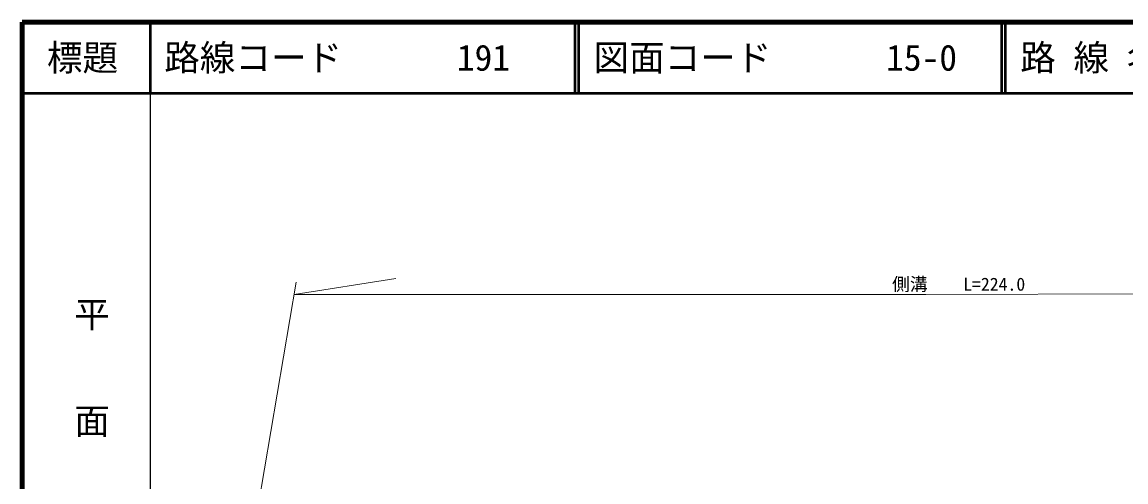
# Model space of a CAD drawing. Units: millimetres, scale not verified. Extents: x 40000 to 680000, y 20000 to 380000.
# Drawn here: x 40000 to 195247, y 315359 to 380000 of the extents above; entities that cross this region are included whole.
import ezdxf
from ezdxf.enums import TextEntityAlignment as Align

# ---------------------------------------------------------------- set-up
doc = ezdxf.new("R2010")
doc.units = ezdxf.units.MM
doc.header["$LTSCALE"] = 1000
for name, color, linetype, lineweight in [('M-STR-HTXT', 7, 'Continuous', 13), ('M-TTL', 2, 'Continuous', 13), ('M-TTL-BAND', 7, 'Continuous', 25), ('M-TTL-LINE', 7, 'Continuous', 50), ('M-TTL-TXT', 7, 'Continuous', 50)]:
    doc.layers.add(name, color=color, linetype=linetype, lineweight=lineweight)
doc.styles.add('@ＭＳ ゴシック', font='')
doc.styles.add('ＭＳ ゴシック', font='')
doc.styles.get('@ＭＳ ゴシック').set_extended_font_data('@MS Gothic')
doc.styles.get('ＭＳ ゴシック').set_extended_font_data('MS Gothic')

msp = doc.modelspace()

# ---------------------------------------------------------------- linework, layer by layer
at = {"layer": 'M-STR-HTXT'}
for p, q in [((78554, 343440), (71691, 303085)), ((78258, 341702), (92588, 343936)), ((78258, 341702), (167088, 341702)), ((167088, 341702), (283323, 341981))]:
    msp.add_line(p, q, dxfattribs=at)
at = {"layer": 'M-TTL', "lineweight": 140}
for p, q in [((40000, 380000), (40000, 20000)), ((680000, 380000), (40000, 380000))]:
    msp.add_line(p, q, dxfattribs=at)
at = {"layer": 'M-TTL-BAND'}
msp.add_line((58000, 370000), (58000, 20000), dxfattribs=at)
at = {"layer": 'M-TTL-LINE'}
for p, q in [((58000, 380000), (58000, 370000)), ((117750, 380000), (117750, 370000)), ((118250, 380000), (118250, 370000)), ((177750, 380000), (177750, 370000)), ((178250, 380000), (178250, 370000)), ((40000, 370000), (680000, 370000))]:
    msp.add_line(p, q, dxfattribs=at)

# ---------------------------------------------------------------- texts
at = {"layer": 'M-STR-HTXT', "style": 'ＭＳ ゴシック'}
msp.add_text('側溝\u3000\u3000L=224.0', height=1833, dxfattribs=at).set_placement((171721, 343157), align=Align.MIDDLE_CENTER)
at = {"layer": 'M-TTL-BAND', "style": '@ＭＳ ゴシック'}
msp.add_text('平\u3000\u3000面\u3000\u3000図', height=3666, rotation=270, dxfattribs=at).set_placement((49777, 306475), align=Align.MIDDLE_RIGHT)
at = {"layer": 'M-TTL-TXT', "style": 'ＭＳ ゴシック'}
msp.add_text('標題', height=3666, dxfattribs=at).set_placement((48500, 375000), align=Align.MIDDLE_CENTER)
for s, p in [('路線コード', (60000, 375000)), ('路 線 名', (180380, 375000)), ('191', (101142, 375000)), ('図面コード', (120380, 375000)), ('15-0', (161521, 375000))]:
    msp.add_text(s, height=3666, dxfattribs=at).set_placement(p, align=Align.MIDDLE_LEFT)

doc.saveas('drawing.dxf')
